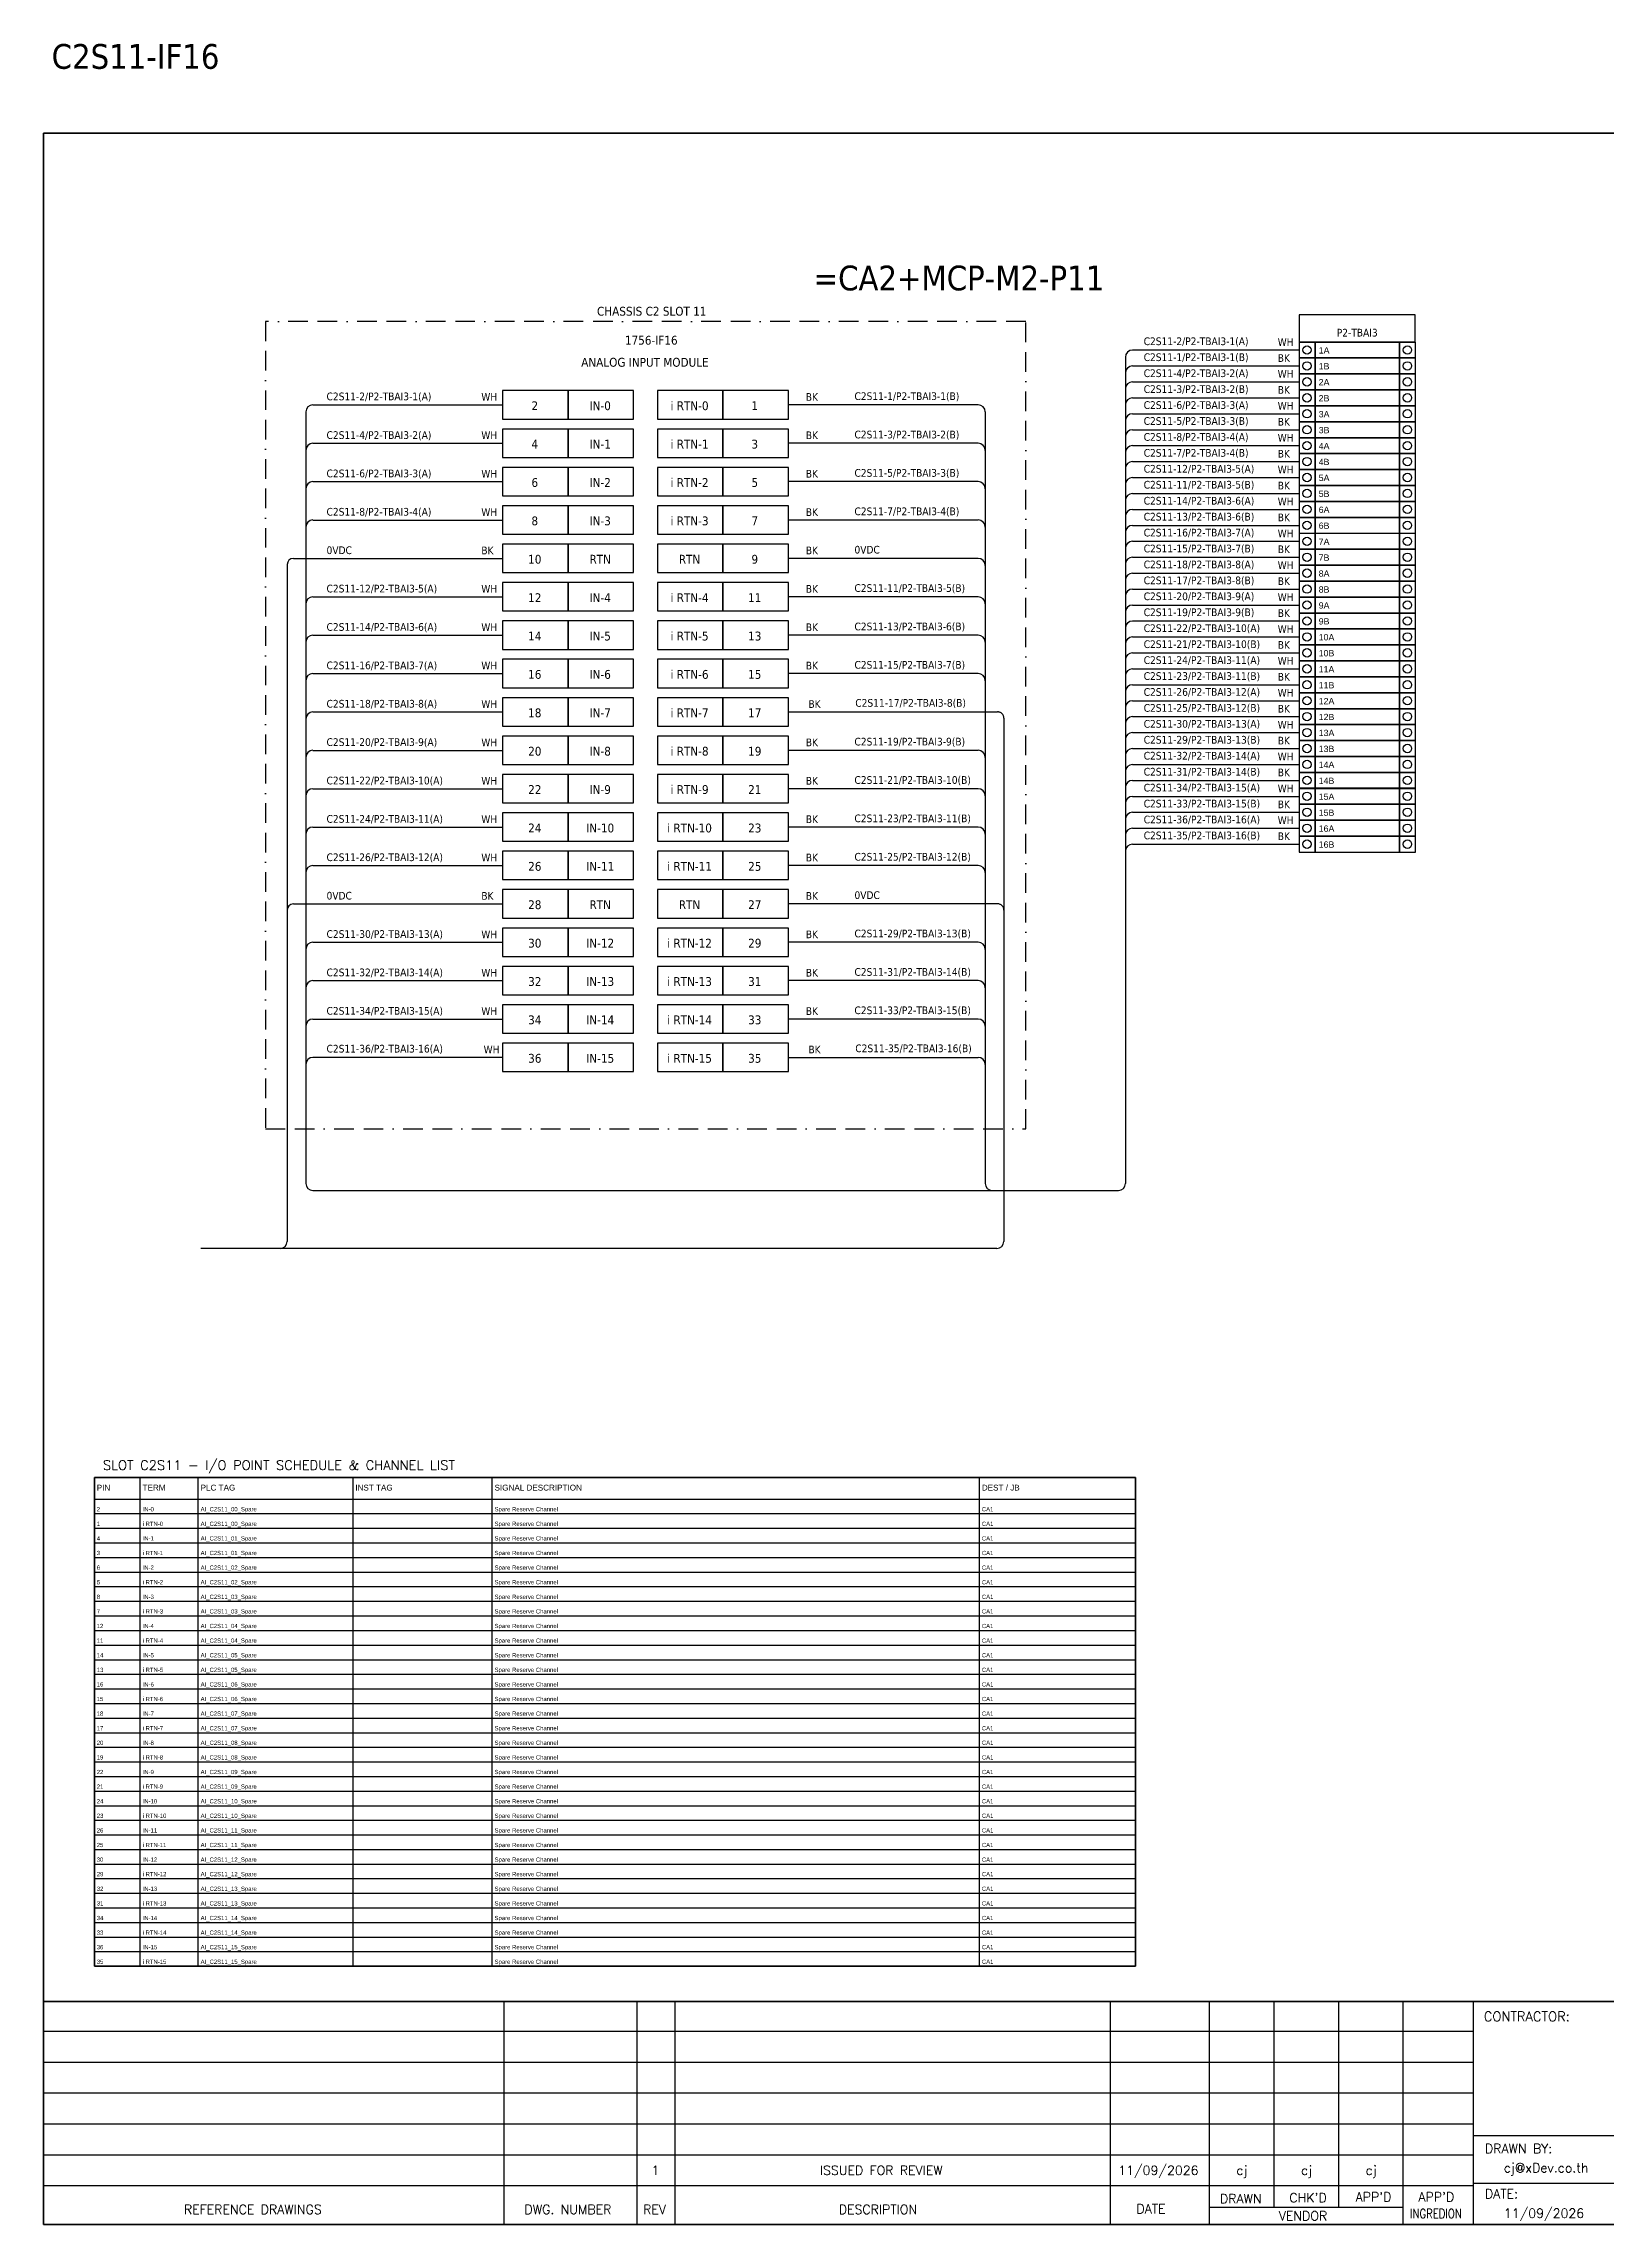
# Model space of a CAD drawing. Header units: millimetres. Extents: x 0 to 54213, y -3004 to 2820.
# Drawn here: x 46126 to 48147, y -3004 to -184 of the extents above; entities that cross this region are included whole.
import ezdxf
from ezdxf.enums import TextEntityAlignment as Align

# ---------------------------------------------------------------- set-up
doc = ezdxf.new("R2010")
doc.units = ezdxf.units.MM
doc.linetypes.add('BORDERX2', pattern=[88.9, 25.4, -12.7, 25.4, -12.7, 0, -12.7])
for name, color, linetype in [('GT_1', 9, 'Continuous'), ('HELPPOINT', 7, 'Continuous'), ('MEMBER', 7, 'Continuous'), ('x01001-FrameArea', 2, 'BORDERX2')]:
    doc.layers.add(name, color=color, linetype=linetype)
doc.layers.add('IE-EQUIP', color=253, linetype='Continuous', lineweight=25)
doc.layers.add('IE-WIRE', color=7, linetype='Continuous', lineweight=25)
doc.styles.add('ROMANS', font='romans.shx', dxfattribs={"width": 0.85, "height": 25})
doc.styles.get("Standard").update_dxf_attribs({"font": 'arial.ttf'})
doc.styles.add('Tahoma', font='')
doc.styles.get('Tahoma').set_extended_font_data('Tahoma')

# ---------------------------------------------------------------- blocks, each defined once
blk = doc.blocks.new('xTermSingleLayer10')
at = {"color": 7, "ltscale": 25.4}
for points in [[(0, -537), (537, -537), (537, 0), (0, 0)], [(537, -537), (3378, -537), (3378, 0), (537, 0)], [(3378, -537), (3915, -537), (3915, 0), (3378, 0)]]:
    blk.add_lwpolyline(points, close=True, dxfattribs=at)
for centre in [(268, -268), (3647, -268)]:
    blk.add_circle(centre, 141, dxfattribs=at)
blk.add_attdef('TERMINAL_B', (661, -387), '', height=212)

msp = doc.modelspace()

# ---------------------------------------------------------------- linework, layer by layer
at = {"ltscale": 25.4}
for p, q in [((47534, -601.1), (47749.4, -601.1)), ((47534, -642.4), (47749.4, -642.4)), ((47334.5, -651.5), (47089.2, -651.5)), ((47334.5, -701.1), (47089.2, -701.1)), ((47534, -683.6), (47749.4, -683.6)), ((47534, -724.8), (47749.4, -724.8)), ((47334.5, -750.7), (47089.2, -750.7)), ((47534, -766), (47749.4, -766)), ((47334.5, -800.4), (47089.2, -800.4)), ((47534, -807.3), (47749.4, -807.3)), ((46449.2, -850), (46719.7, -850)), ((47334.5, -850), (47089.2, -850)), ((47534, -848.5), (47749.4, -848.5)), ((47334.5, -899.6), (47089.2, -899.6)), ((47534, -889.7), (47749.4, -889.7)), ((47334.5, -949.3), (47089.2, -949.3)), ((47534, -930.9), (47749.4, -930.9)), ((47534, -972.1), (47749.4, -972.1)), ((47334.5, -998.9), (47089.2, -998.9)), ((47534, -1013.4), (47749.4, -1013.4)), ((47089.2, -1048.5), (47359.7, -1048.5)), ((47534, -1054.6), (47749.4, -1054.6)), ((47334.5, -1098.2), (47089.2, -1098.2)), ((47534, -1095.8), (47749.4, -1095.8)), ((47334.5, -1147.8), (47089.2, -1147.8)), ((47534, -1137), (47749.4, -1137)), ((47534, -1178.3), (47749.4, -1178.3)), ((47334.5, -1197.4), (47089.2, -1197.4)), ((47534, -1219.5), (47749.4, -1219.5)), ((47334.5, -1247.1), (47089.2, -1247.1)), ((46449.2, -1296.7), (46719.7, -1296.7)), ((47359.7, -1296.7), (47089.2, -1296.7)), ((47334.5, -1346.3), (47089.2, -1346.3)), ((47334.5, -1396), (47089.2, -1396)), ((47334.5, -1445.6), (47089.2, -1445.6)), ((47089.2, -1495.2), (47334.5, -1495.2))]:
    msp.add_line(p, q, dxfattribs=at)
at = {"color": 7}
for p, q in [((46251.3, -2670.4), (46251.3, -2038.3)), ((46326.3, -2670.4), (46326.3, -2038.3)), ((46526.3, -2670.4), (46526.3, -2038.3)), ((46706.3, -2670.4), (46706.3, -2038.3)), ((47336.3, -2670.4), (47336.3, -2038.3)), ((46192, -2066.3), (47537.8, -2066.3))]:
    msp.add_line(p, q, dxfattribs=at)
at = {"color": 8}
for p, q in [((46192, -2085.2), (47537.8, -2085.2)), ((46192, -2104.1), (47537.8, -2104.1)), ((46192, -2122.9), (47537.8, -2122.9)), ((46192, -2141.8), (47537.8, -2141.8)), ((46192, -2160.7), (47537.8, -2160.7)), ((46192, -2179.6), (47537.8, -2179.6)), ((46192, -2198.5), (47537.8, -2198.5)), ((46192, -2217.3), (47537.8, -2217.3)), ((46192, -2236.2), (47537.8, -2236.2)), ((46192, -2255.1), (47537.8, -2255.1)), ((46192, -2274), (47537.8, -2274)), ((46192, -2292.9), (47537.8, -2292.9)), ((46192, -2311.7), (47537.8, -2311.7)), ((46192, -2330.6), (47537.8, -2330.6)), ((46192, -2349.5), (47537.8, -2349.5)), ((46192, -2368.4), (47537.8, -2368.4)), ((46192, -2387.2), (47537.8, -2387.2)), ((46192, -2406.1), (47537.8, -2406.1)), ((46192, -2425), (47537.8, -2425)), ((46192, -2443.9), (47537.8, -2443.9)), ((46192, -2462.8), (47537.8, -2462.8)), ((46192, -2481.6), (47537.8, -2481.6)), ((46192, -2500.5), (47537.8, -2500.5)), ((46192, -2519.4), (47537.8, -2519.4)), ((46192, -2538.3), (47537.8, -2538.3)), ((46192, -2557.1), (47537.8, -2557.1)), ((46192, -2576), (47537.8, -2576)), ((46192, -2594.9), (47537.8, -2594.9)), ((46192, -2613.8), (47537.8, -2613.8)), ((46192, -2632.7), (47537.8, -2632.7)), ((46192, -2651.5), (47537.8, -2651.5))]:
    msp.add_line(p, q, dxfattribs=at)
at = {"color": 4, "ltscale": 25.4}
msp.add_lwpolyline([(47749.4, -570.2), (47899.7, -570.2), (47899.7, -535), (47749.4, -535)], close=True, dxfattribs=at)
msp.add_lwpolyline([(46192, -2038.3), (47537.8, -2038.3), (47537.8, -2670.4), (46192, -2670.4)], close=True)
at = {"color": 7}
msp.add_lwpolyline([(46192, -2670.4), (47537.8, -2670.4), (47537.8, -2038.3), (46192, -2038.3), (46192, -2670.4)], dxfattribs=at)
at = {"ltscale": 25.4}
for centre, radius, start, end in [((47534, -610.3), 9.14, 90, 180), ((47534, -651.5), 9.14, 90, 180), ((47334.5, -660.6), 9.17, 0, 90), ((47334.5, -710.3), 9.17, 0, 90), ((47534, -692.7), 9.14, 90, 180), ((47534, -733.9), 9.14, 90, 180), ((47334.5, -759.9), 9.17, 0, 90), ((47534, -775.2), 9.14, 90, 180), ((47334.5, -809.5), 9.17, 0, 90), ((47534, -816.4), 9.14, 90, 180), ((47334.5, -859.2), 9.17, 0, 90), ((47534, -857.6), 9.14, 90, 180), ((47334.5, -908.8), 9.17, 0, 90), ((47534, -898.8), 9.14, 90, 180), ((47334.5, -958.4), 9.17, 0, 90), ((47534, -940.1), 9.14, 90, 180), ((47534, -981.3), 9.14, 90, 180), ((47334.5, -1008.1), 9.17, 0, 90), ((47534, -1022.5), 9.14, 90, 180), ((47534, -1063.7), 9.14, 90, 180), ((47334.5, -1107.3), 9.17, 0, 90), ((47534, -1105), 9.14, 90, 180), ((47334.5, -1157), 9.17, 0, 90), ((47534, -1146.2), 9.14, 90, 180), ((47534, -1187.4), 9.14, 90, 180), ((47334.5, -1206.6), 9.17, 0, 90), ((47534, -1228.6), 9.14, 90, 180), ((47334.5, -1256.2), 9.17, 0, 90), ((47334.5, -1355.5), 9.17, 0, 90), ((47334.5, -1405.1), 9.17, 0, 90), ((47334.5, -1454.8), 9.17, 0, 90), ((47334.5, -1504.4), 9.17, 0, 90)]:
    msp.add_arc(centre, radius, start, end, dxfattribs=at)
at = {"layer": 'GT_1', "color": 4}
for p, q in [((46721.7, -3004.2), (46721.7, -2716.1)), ((46893.6, -3004.2), (46893.6, -2716.1)), ((46942.8, -3004.2), (46942.8, -2716.1)), ((47505.4, -3004.2), (47505.4, -2716.1)), ((47633.7, -3004.2), (47633.7, -2716.1)), ((47717.3, -2982.4), (47717.3, -2716.1)), ((47800.8, -2982.4), (47800.8, -2716)), ((47884.1, -3004.2), (47884.1, -2716.1)), ((47975.1, -3004.2), (47975.1, -2716.1)), ((47975.1, -2754.9), (46126.3, -2754.9)), ((47975.1, -2794.7), (46126.3, -2794.7)), ((47975.1, -2834.6), (46126.3, -2834.6)), ((47975.1, -2874.6), (46126.3, -2874.6)), ((48762.1, -2889.9), (47975.1, -2889.9)), ((47975.1, -2914.5), (46126.3, -2914.5)), ((47975, -2954.4), (46126.3, -2954.4)), ((48762.1, -2951.3), (47975.1, -2951.3)), ((47884.1, -2982.4), (47633.7, -2982.4))]:
    msp.add_line(p, q, dxfattribs=at)
at = {"layer": 'HELPPOINT', "color": 4, "lineweight": 35}
for p, q in [((46126.3, -3004.2), (46126.3, -300)), ((46126.3, -300), (50019.6, -300)), ((46126.3, -3004.2), (46126.3, -300)), ((46126.3, -300), (50019.6, -300)), ((50019.6, -3004.2), (46126.3, -3004.2)), ((50019.6, -3004.2), (46126.3, -3004.2))]:
    msp.add_line(p, q, dxfattribs=at)
at = {"layer": 'IE-EQUIP', "linetype": 'Continuous', "ltscale": 25.4}
for points in [[(46719.7, -669.8), (46804.4, -669.8), (46804.4, -633.1), (46719.7, -633.1)], [(46804.4, -669.8), (46889, -669.8), (46889, -633.1), (46804.4, -633.1)], [(46919.9, -669.8), (47004.5, -669.8), (47004.5, -633.1), (46919.9, -633.1)], [(47004.5, -669.8), (47089.2, -669.8), (47089.2, -633.1), (47004.5, -633.1)], [(46719.7, -719.4), (46804.4, -719.4), (46804.4, -682.7), (46719.7, -682.7)], [(46804.4, -719.4), (46889, -719.4), (46889, -682.7), (46804.4, -682.7)], [(46919.9, -719.4), (47004.5, -719.4), (47004.5, -682.7), (46919.9, -682.7)], [(47004.5, -719.4), (47089.2, -719.4), (47089.2, -682.7), (47004.5, -682.7)], [(46719.7, -769.1), (46804.4, -769.1), (46804.4, -732.4), (46719.7, -732.4)], [(46804.4, -769.1), (46889, -769.1), (46889, -732.4), (46804.4, -732.4)], [(46919.9, -769.1), (47004.5, -769.1), (47004.5, -732.4), (46919.9, -732.4)], [(47004.5, -769.1), (47089.2, -769.1), (47089.2, -732.4), (47004.5, -732.4)], [(46719.7, -818.7), (46804.4, -818.7), (46804.4, -782), (46719.7, -782)], [(46804.4, -818.7), (46889, -818.7), (46889, -782), (46804.4, -782)], [(46919.9, -818.7), (47004.5, -818.7), (47004.5, -782), (46919.9, -782)], [(47004.5, -818.7), (47089.2, -818.7), (47089.2, -782), (47004.5, -782)], [(46719.7, -868.3), (46804.4, -868.3), (46804.4, -831.6), (46719.7, -831.6)], [(46804.4, -868.3), (46889, -868.3), (46889, -831.6), (46804.4, -831.6)], [(46919.9, -868.3), (47004.5, -868.3), (47004.5, -831.6), (46919.9, -831.6)], [(47004.5, -868.3), (47089.2, -868.3), (47089.2, -831.6), (47004.5, -831.6)], [(46719.7, -918), (46804.4, -918), (46804.4, -881.3), (46719.7, -881.3)], [(46804.4, -918), (46889, -918), (46889, -881.3), (46804.4, -881.3)], [(46919.9, -918), (47004.5, -918), (47004.5, -881.3), (46919.9, -881.3)], [(47004.5, -918), (47089.2, -918), (47089.2, -881.3), (47004.5, -881.3)], [(46719.7, -967.6), (46804.4, -967.6), (46804.4, -930.9), (46719.7, -930.9)], [(46804.4, -967.6), (46889, -967.6), (46889, -930.9), (46804.4, -930.9)], [(46919.9, -967.6), (47004.5, -967.6), (47004.5, -930.9), (46919.9, -930.9)], [(47004.5, -967.6), (47089.2, -967.6), (47089.2, -930.9), (47004.5, -930.9)], [(46719.7, -1017.2), (46804.4, -1017.2), (46804.4, -980.5), (46719.7, -980.5)], [(46804.4, -1017.2), (46889, -1017.2), (46889, -980.5), (46804.4, -980.5)], [(46919.9, -1017.2), (47004.5, -1017.2), (47004.5, -980.5), (46919.9, -980.5)], [(47004.5, -1017.2), (47089.2, -1017.2), (47089.2, -980.5), (47004.5, -980.5)], [(46719.7, -1066.9), (46804.4, -1066.9), (46804.4, -1030.2), (46719.7, -1030.2)], [(46804.4, -1066.9), (46889, -1066.9), (46889, -1030.2), (46804.4, -1030.2)], [(46919.9, -1066.9), (47004.5, -1066.9), (47004.5, -1030.2), (46919.9, -1030.2)], [(47004.5, -1066.9), (47089.2, -1066.9), (47089.2, -1030.2), (47004.5, -1030.2)], [(46719.7, -1116.5), (46804.4, -1116.5), (46804.4, -1079.8), (46719.7, -1079.8)], [(46804.4, -1116.5), (46889, -1116.5), (46889, -1079.8), (46804.4, -1079.8)], [(46919.9, -1116.5), (47004.5, -1116.5), (47004.5, -1079.8), (46919.9, -1079.8)], [(47004.5, -1116.5), (47089.2, -1116.5), (47089.2, -1079.8), (47004.5, -1079.8)], [(46719.7, -1166.1), (46804.4, -1166.1), (46804.4, -1129.4), (46719.7, -1129.4)], [(46804.4, -1166.1), (46889, -1166.1), (46889, -1129.4), (46804.4, -1129.4)], [(46919.9, -1166.1), (47004.5, -1166.1), (47004.5, -1129.4), (46919.9, -1129.4)], [(47004.5, -1166.1), (47089.2, -1166.1), (47089.2, -1129.4), (47004.5, -1129.4)], [(46719.7, -1215.8), (46804.4, -1215.8), (46804.4, -1179.1), (46719.7, -1179.1)], [(46804.4, -1215.8), (46889, -1215.8), (46889, -1179.1), (46804.4, -1179.1)], [(46919.9, -1215.8), (47004.5, -1215.8), (47004.5, -1179.1), (46919.9, -1179.1)], [(47004.5, -1215.8), (47089.2, -1215.8), (47089.2, -1179.1), (47004.5, -1179.1)], [(46719.7, -1265.4), (46804.4, -1265.4), (46804.4, -1228.7), (46719.7, -1228.7)], [(46804.4, -1265.4), (46889, -1265.4), (46889, -1228.7), (46804.4, -1228.7)], [(46919.9, -1265.4), (47004.5, -1265.4), (47004.5, -1228.7), (46919.9, -1228.7)], [(47004.5, -1265.4), (47089.2, -1265.4), (47089.2, -1228.7), (47004.5, -1228.7)], [(46719.7, -1315), (46804.4, -1315), (46804.4, -1278.3), (46719.7, -1278.3)], [(46804.4, -1315), (46889, -1315), (46889, -1278.3), (46804.4, -1278.3)], [(46919.9, -1315), (47004.5, -1315), (47004.5, -1278.3), (46919.9, -1278.3)], [(47004.5, -1315), (47089.2, -1315), (47089.2, -1278.3), (47004.5, -1278.3)], [(46719.7, -1364.7), (46804.4, -1364.7), (46804.4, -1328), (46719.7, -1328)], [(46804.4, -1364.7), (46889, -1364.7), (46889, -1328), (46804.4, -1328)], [(46919.9, -1364.7), (47004.5, -1364.7), (47004.5, -1328), (46919.9, -1328)], [(47004.5, -1364.7), (47089.2, -1364.7), (47089.2, -1328), (47004.5, -1328)], [(46719.7, -1414.3), (46804.4, -1414.3), (46804.4, -1377.6), (46719.7, -1377.6)], [(46804.4, -1414.3), (46889, -1414.3), (46889, -1377.6), (46804.4, -1377.6)], [(46919.9, -1414.3), (47004.5, -1414.3), (47004.5, -1377.6), (46919.9, -1377.6)], [(47004.5, -1414.3), (47089.2, -1414.3), (47089.2, -1377.6), (47004.5, -1377.6)], [(46719.7, -1463.9), (46804.4, -1463.9), (46804.4, -1427.2), (46719.7, -1427.2)], [(46804.4, -1463.9), (46889, -1463.9), (46889, -1427.2), (46804.4, -1427.2)], [(46919.9, -1463.9), (47004.5, -1463.9), (47004.5, -1427.2), (46919.9, -1427.2)], [(47004.5, -1463.9), (47089.2, -1463.9), (47089.2, -1427.2), (47004.5, -1427.2)], [(46719.7, -1513.6), (46804.4, -1513.6), (46804.4, -1476.9), (46719.7, -1476.9)], [(46804.4, -1513.6), (46889, -1513.6), (46889, -1476.9), (46804.4, -1476.9)], [(46919.9, -1513.6), (47004.5, -1513.6), (47004.5, -1476.9), (46919.9, -1476.9)], [(47004.5, -1513.6), (47089.2, -1513.6), (47089.2, -1476.9), (47004.5, -1476.9)]]:
    msp.add_lwpolyline(points, close=True, dxfattribs=at)
at = {"layer": 'IE-WIRE', "color": 4, "ltscale": 25.4}
for p, q in [((47524.9, -589.7), (47524.9, -1658.1)), ((47534, -580.5), (47749.4, -580.5)), ((47534, -621.7), (47749.4, -621.7)), ((46465.3, -660.6), (46465.3, -1658.1)), ((46474.5, -651.5), (46719.7, -651.5)), ((47343.6, -660.6), (47343.6, -1658.1)), ((47534, -663), (47749.4, -663)), ((46474.5, -701.1), (46719.7, -701.1)), ((47534, -704.2), (47749.4, -704.2)), ((46474.5, -750.7), (46719.7, -750.7)), ((47534, -745.4), (47749.4, -745.4)), ((47534, -786.6), (47749.4, -786.6)), ((46474.5, -800.4), (46719.7, -800.4)), ((47534, -827.9), (47749.4, -827.9)), ((47534, -869.1), (47749.4, -869.1)), ((46474.5, -899.6), (46719.7, -899.6)), ((47534, -910.3), (47749.4, -910.3)), ((46474.5, -949.3), (46719.7, -949.3)), ((47534, -951.5), (47749.4, -951.5)), ((46474.5, -998.9), (46719.7, -998.9)), ((47534, -992.8), (47749.4, -992.8)), ((47534, -1034), (47749.4, -1034)), ((46474.5, -1048.5), (46719.7, -1048.5)), ((46474.5, -1098.2), (46719.7, -1098.2)), ((47534, -1075.2), (47749.4, -1075.2)), ((47534, -1116.4), (47749.4, -1116.4)), ((46474.5, -1147.8), (46719.7, -1147.8)), ((47534, -1157.7), (47749.4, -1157.7)), ((46474.5, -1197.4), (46719.7, -1197.4)), ((47534, -1198.9), (47749.4, -1198.9)), ((46474.5, -1247.1), (46719.7, -1247.1)), ((46474.5, -1346.3), (46719.7, -1346.3)), ((46474.5, -1396), (46719.7, -1396)), ((46474.5, -1445.6), (46719.7, -1445.6)), ((46719.7, -1495.2), (46474.5, -1495.2))]:
    msp.add_line(p, q, dxfattribs=at)
at = {"layer": 'IE-WIRE', "color": 7, "ltscale": 25.4}
for p, q in [((46441.2, -858), (46441.2, -1733.3)), ((47367.7, -1056.5), (47367.7, -1733.3)), ((47358.8, -1742.2), (46329.7, -1742.2))]:
    msp.add_line(p, q, dxfattribs=at)
at = {"layer": 'IE-WIRE', "color": 4}
msp.add_line((46474.4, -1667.2), (47515.8, -1667.2), dxfattribs=at)
at = {"layer": 'IE-WIRE', "color": 4, "ltscale": 25.4}
for centre, radius in [((47534, -589.7), 9.14), ((47534, -630.9), 9.14), ((46474.5, -660.6), 9.17), ((47534, -672.1), 9.14), ((46474.5, -710.3), 9.17), ((47534, -713.3), 9.14), ((46474.5, -759.9), 9.17), ((47534, -754.6), 9.14), ((47534, -795.8), 9.14), ((46474.5, -809.5), 9.17), ((47534, -837), 9.14), ((47534, -878.2), 9.14), ((46474.5, -908.8), 9.17), ((47534, -919.5), 9.14), ((46474.5, -958.4), 9.17), ((47534, -960.7), 9.14), ((46474.5, -1008.1), 9.17), ((47534, -1001.9), 9.14), ((47534, -1043.1), 9.14), ((46474.5, -1057.7), 9.17), ((46474.5, -1107.3), 9.17), ((47534, -1084.3), 9.14), ((47534, -1125.6), 9.14), ((46474.5, -1157), 9.17), ((47534, -1166.8), 9.14), ((46474.5, -1206.6), 9.17), ((47534, -1208), 9.14), ((46474.5, -1256.2), 9.17), ((46474.5, -1355.5), 9.17), ((46474.5, -1405.1), 9.17), ((46474.5, -1454.8), 9.17), ((46474.5, -1504.4), 9.17)]:
    msp.add_arc(centre, radius, 90, 180, dxfattribs=at)
at = {"layer": 'IE-WIRE', "ltscale": 25.4}
for centre in [(46449.2, -858), (46449.2, -1304.7)]:
    msp.add_arc(centre, 8, 90, 180, dxfattribs=at)
at = {"layer": 'IE-WIRE', "color": 4}
for centre, start, end in [((46474.4, -1658.1), 180, 270), ((47352.8, -1658.1), 180, 270), ((47515.8, -1658.1), 270, 0)]:
    msp.add_arc(centre, 9.14, start, end, dxfattribs=at)
at = {"layer": 'IE-WIRE', "color": 7, "ltscale": 25.4}
for centre in [(46432.2, -1733.3), (47358.8, -1733.3), (47358.8, -1733.3)]:
    msp.add_arc(centre, 8.96, 270, 0, dxfattribs=at)
at = {"layer": 'MEMBER', "color": 4, "lineweight": 35}
msp.add_line((46126.3, -2716.1), (50019.6, -2716.1), dxfattribs=at)
msp.add_line((46126.3, -2716.1), (50019.6, -2716.1), dxfattribs=at)
at = {"layer": 'x01001-FrameArea'}
msp.add_lwpolyline([(46413, -1587.6), (47396, -1587.6), (47396, -543.7), (46413, -543.7)], close=True, dxfattribs=at)
at = {"layer": 'x01001-FrameArea', "ltscale": 25.4}
for centre in [(47359.7, -1056.5), (47359.7, -1304.7)]:
    msp.add_arc(centre, 8, 0, 90, dxfattribs=at)

# ---------------------------------------------------------------- block references
at = {"xscale": 0.0384, "yscale": 0.0384, "zscale": 0.0384}
for p, values in [((47749.4, -570.2), {'TERMINAL_B': '1A'}), ((47749.4, -590.8), {'TERMINAL_B': '1B'}), ((47749.4, -611.4), {'TERMINAL_B': '2A'}), ((47749.4, -632.1), {'TERMINAL_B': '2B'}), ((47749.4, -652.7), {'TERMINAL_B': '3A'}), ((47749.4, -673.3), {'TERMINAL_B': '3B'}), ((47749.4, -693.9), {'TERMINAL_B': '4A'}), ((47749.4, -714.5), {'TERMINAL_B': '4B'}), ((47749.4, -735.1), {'TERMINAL_B': '5A'}), ((47749.4, -755.7), {'TERMINAL_B': '5B'}), ((47749.4, -776.3), {'TERMINAL_B': '6A'}), ((47749.4, -796.9), {'TERMINAL_B': '6B'}), ((47749.4, -817.6), {'TERMINAL_B': '7A'}), ((47749.4, -838.2), {'TERMINAL_B': '7B'}), ((47749.4, -858.8), {'TERMINAL_B': '8A'}), ((47749.4, -879.4), {'TERMINAL_B': '8B'}), ((47749.4, -900), {'TERMINAL_B': '9A'}), ((47749.4, -920.6), {'TERMINAL_B': '9B'}), ((47749.4, -941.2), {'TERMINAL_B': '10A'}), ((47749.4, -961.8), {'TERMINAL_B': '10B'}), ((47749.4, -982.5), {'TERMINAL_B': '11A'}), ((47749.4, -1003.1), {'TERMINAL_B': '11B'}), ((47749.4, -1023.7), {'TERMINAL_B': '12A'}), ((47749.4, -1044.3), {'TERMINAL_B': '12B'}), ((47749.4, -1064.9), {'TERMINAL_B': '13A'}), ((47749.4, -1085.5), {'TERMINAL_B': '13B'}), ((47749.4, -1106.1), {'TERMINAL_B': '14A'}), ((47749.4, -1126.7), {'TERMINAL_B': '14B'}), ((47749.4, -1147.3), {'TERMINAL_B': '15A'}), ((47749.4, -1168), {'TERMINAL_B': '15B'}), ((47749.4, -1188.6), {'TERMINAL_B': '16A'}), ((47749.4, -1209.2), {'TERMINAL_B': '16B'})]:
    msp.add_blockref('xTermSingleLayer10', p, dxfattribs=at).add_auto_attribs(values)

# ---------------------------------------------------------------- texts
at = {"color": 2, "style": 'Tahoma'}
msp.add_text('C2S11-IF16', height=32, dxfattribs=at).set_placement((46136.7, -216.9))
for s, height, p in [('=CA2+MCP-M2-P11', 32, (47309.7, -487.4)), ('CHASSIS C2 SLOT 11', 11.441, (46912.5, -530.4)), ('1756-IF16', 11.44, (46911.9, -567.9)), ('ANALOG INPUT MODULE', 11.441, (46903.7, -596.4)), ('2', 11.4, (46761.3, -652.6)), ('IN-0', 11.44, (46845.9, -652.6)), ('i RTN-0', 11.44, (46961.4, -652.6)), ('1', 11.4, (47045.7, -652.6)), ('4', 11.4, (46761.3, -702.2)), ('IN-1', 11.44, (46845.9, -702.2)), ('i RTN-1', 11.44, (46961.4, -702.2)), ('3', 11.4, (47045.7, -702.2)), ('6', 11.4, (46761.3, -751.9)), ('IN-2', 11.44, (46845.9, -751.9)), ('i RTN-2', 11.44, (46961.4, -751.9)), ('5', 11.4, (47045.7, -751.9)), ('8', 11.4, (46761.3, -801.5)), ('IN-3', 11.44, (46845.9, -801.5)), ('i RTN-3', 11.44, (46961.4, -801.5)), ('7', 11.4, (47045.7, -801.5)), ('10', 11.44, (46761.3, -851.1)), ('RTN', 11.44, (46845.9, -851.1)), ('RTN', 11.44, (46961.4, -851.1)), ('9', 11.4, (47045.7, -851.1)), ('12', 11.44, (46761.3, -900.8)), ('IN-4', 11.44, (46845.9, -900.8)), ('i RTN-4', 11.44, (46961.4, -900.8)), ('11', 11.44, (47045.7, -900.8)), ('14', 11.44, (46761.3, -950.4)), ('IN-5', 11.44, (46845.9, -950.4)), ('i RTN-5', 11.44, (46961.4, -950.4)), ('13', 11.44, (47045.7, -950.4)), ('16', 11.44, (46761.3, -1000)), ('IN-6', 11.44, (46845.9, -1000)), ('i RTN-6', 11.44, (46961.4, -1000)), ('15', 11.44, (47045.7, -1000)), ('18', 11.44, (46761.3, -1049.7)), ('IN-7', 11.44, (46845.9, -1049.7)), ('i RTN-7', 11.44, (46961.4, -1049.7)), ('17', 11.44, (47045.7, -1049.7)), ('20', 11.44, (46761.3, -1099.3)), ('IN-8', 11.44, (46845.9, -1099.3)), ('i RTN-8', 11.44, (46961.4, -1099.3)), ('19', 11.44, (47045.7, -1099.3)), ('22', 11.44, (46761.3, -1148.9)), ('IN-9', 11.44, (46845.9, -1148.9)), ('i RTN-9', 11.44, (46961.4, -1148.9)), ('21', 11.44, (47045.7, -1148.9)), ('24', 11.44, (46761.3, -1198.6)), ('IN-10', 11.44, (46845.9, -1198.6)), ('i RTN-10', 11.44, (46961.4, -1198.6)), ('23', 11.44, (47045.7, -1198.6)), ('26', 11.44, (46761.3, -1248.2)), ('IN-11', 11.44, (46845.9, -1248.2)), ('i RTN-11', 11.44, (46961.4, -1248.2)), ('25', 11.44, (47045.7, -1248.2)), ('28', 11.44, (46761.3, -1297.8)), ('RTN', 11.44, (46845.9, -1297.8)), ('RTN', 11.44, (46961.4, -1297.8)), ('27', 11.44, (47045.7, -1297.8)), ('30', 11.44, (46761.3, -1347.5)), ('IN-12', 11.44, (46845.9, -1347.5)), ('i RTN-12', 11.44, (46961.4, -1347.5)), ('29', 11.44, (47045.7, -1347.5)), ('32', 11.44, (46761.3, -1397.1)), ('IN-13', 11.44, (46845.9, -1397.1)), ('i RTN-13', 11.44, (46961.4, -1397.1)), ('31', 11.44, (47045.7, -1397.1)), ('34', 11.44, (46761.3, -1446.7)), ('IN-14', 11.44, (46845.9, -1446.7)), ('i RTN-14', 11.44, (46961.4, -1446.7)), ('33', 11.44, (47045.7, -1446.7)), ('36', 11.44, (46761.3, -1496.4)), ('IN-15', 11.44, (46845.9, -1496.4)), ('i RTN-15', 11.44, (46961.4, -1496.4)), ('35', 11.44, (47045.7, -1496.4))]:
    msp.add_text(s, height=height, dxfattribs=at).set_placement(p, align=Align.MIDDLE_CENTER)
at = {"color": 4, "style": 'Tahoma'}
for s, height, p in [('C2S11-2/P2-TBAI3-1(A)', 9.949, (47548.5, -574.2)), ('WH', 9.95, (47721.8, -575.3)), ('C2S11-4/P2-TBAI3-2(A)', 9.949, (47548.5, -615.5)), ('WH', 9.95, (47721.8, -616.5)), ('C2S11-2/P2-TBAI3-1(A)', 9.949, (46492.1, -645.5)), ('WH', 9.95, (46692.2, -646.2)), ('C2S11-6/P2-TBAI3-3(A)', 9.949, (47548.5, -656.7)), ('WH', 9.95, (47721.8, -657.7)), ('C2S11-4/P2-TBAI3-2(A)', 9.949, (46492.1, -695.5)), ('WH', 9.95, (46692.2, -695.8)), ('C2S11-8/P2-TBAI3-4(A)', 9.949, (47548.5, -697.9)), ('WH', 9.95, (47721.8, -698.9)), ('C2S11-12/P2-TBAI3-5(A)', 9.949, (47548.5, -739.1)), ('WH', 9.95, (47721.8, -740.2)), ('C2S11-6/P2-TBAI3-3(A)', 9.949, (46492.1, -745.1)), ('WH', 9.95, (46692.2, -745.5)), ('C2S11-8/P2-TBAI3-4(A)', 9.949, (46492.1, -794.7)), ('WH', 9.95, (46692.2, -795.1)), ('C2S11-14/P2-TBAI3-6(A)', 9.949, (47548.5, -780.4)), ('WH', 9.95, (47721.8, -781.4)), ('C2S11-16/P2-TBAI3-7(A)', 9.949, (47548.5, -821.6)), ('WH', 9.95, (47721.8, -822.6)), ('C2S11-18/P2-TBAI3-8(A)', 9.949, (47548.5, -862.8)), ('WH', 9.95, (47721.8, -863.8)), ('C2S11-12/P2-TBAI3-5(A)', 9.949, (46492.1, -894)), ('WH', 9.95, (46692.2, -894.4)), ('C2S11-20/P2-TBAI3-9(A)', 9.949, (47548.5, -904)), ('WH', 9.95, (47721.8, -905.1)), ('C2S11-14/P2-TBAI3-6(A)', 9.949, (46492.1, -943.6)), ('WH', 9.95, (46692.2, -944)), ('C2S11-22/P2-TBAI3-10(A)', 9.949, (47548.5, -945.2)), ('WH', 9.95, (47721.8, -946.3)), ('C2S11-16/P2-TBAI3-7(A)', 9.949, (46492.1, -993.3)), ('WH', 9.95, (46692.2, -993.6)), ('C2S11-24/P2-TBAI3-11(A)', 9.949, (47548.5, -986.5)), ('WH', 9.95, (47721.8, -987.5)), ('C2S11-18/P2-TBAI3-8(A)', 9.949, (46492.1, -1042.9)), ('WH', 9.95, (46692.2, -1043.3)), ('C2S11-26/P2-TBAI3-12(A)', 9.949, (47548.5, -1027.7)), ('WH', 9.95, (47721.8, -1028.7)), ('C2S11-30/P2-TBAI3-13(A)', 9.949, (47548.5, -1068.9)), ('WH', 9.95, (47721.8, -1070)), ('C2S11-20/P2-TBAI3-9(A)', 9.949, (46492.1, -1092.5)), ('WH', 9.95, (46692.2, -1092.9)), ('C2S11-32/P2-TBAI3-14(A)', 9.949, (47548.5, -1110.1)), ('WH', 9.95, (47721.8, -1111.2)), ('C2S11-22/P2-TBAI3-10(A)', 9.949, (46492.1, -1142.2)), ('WH', 9.95, (46692.2, -1142.5)), ('C2S11-34/P2-TBAI3-15(A)', 9.949, (47548.5, -1151.4)), ('WH', 9.95, (47721.8, -1152.4)), ('C2S11-24/P2-TBAI3-11(A)', 9.949, (46492.1, -1191.8)), ('WH', 9.95, (46692.2, -1192.2)), ('C2S11-36/P2-TBAI3-16(A)', 9.949, (47548.5, -1192.6)), ('WH', 9.95, (47721.8, -1193.6)), ('C2S11-26/P2-TBAI3-12(A)', 9.949, (46492.1, -1241.4)), ('WH', 9.95, (46692.2, -1241.8)), ('C2S11-30/P2-TBAI3-13(A)', 9.949, (46492.1, -1340.7)), ('WH', 9.95, (46692.2, -1341.1)), ('C2S11-32/P2-TBAI3-14(A)', 9.949, (46492.1, -1390.3)), ('WH', 9.95, (46692.2, -1390.7)), ('C2S11-34/P2-TBAI3-15(A)', 9.949, (46492.1, -1440)), ('WH', 9.95, (46692.2, -1440.3)), ('C2S11-36/P2-TBAI3-16(A)', 9.949, (46492.1, -1488.9)), ('WH', 9.95, (46695.2, -1490))]:
    msp.add_text(s, height=height, dxfattribs=at).set_placement(p)
msp.add_text('P2-TBAI3', height=9.95, dxfattribs=at).set_placement((47824.6, -558.1), align=Align.MIDDLE_CENTER)
at = {"style": 'Tahoma'}
for s, height, p in [('C2S11-1/P2-TBAI3-1(B)', 9.949, (47548.5, -594.8)), ('BK', 9.95, (47721.8, -595.9)), ('BK', 9.95, (47111.7, -646.2)), ('C2S11-1/P2-TBAI3-1(B)', 9.949, (47174.6, -645.2)), ('C2S11-3/P2-TBAI3-2(B)', 9.949, (47548.5, -636.1)), ('BK', 9.95, (47721.8, -637.1)), ('C2S11-5/P2-TBAI3-3(B)', 9.949, (47548.5, -677.3)), ('BK', 9.95, (47721.8, -678.3)), ('BK', 9.95, (47111.7, -695.8)), ('C2S11-3/P2-TBAI3-2(B)', 9.949, (47174.6, -694.8)), ('C2S11-7/P2-TBAI3-4(B)', 9.949, (47548.5, -718.5)), ('BK', 9.95, (47721.8, -719.6)), ('BK', 9.95, (47111.7, -745.5)), ('C2S11-5/P2-TBAI3-3(B)', 9.949, (47174.6, -744.4)), ('C2S11-11/P2-TBAI3-5(B)', 9.949, (47548.5, -759.7)), ('BK', 9.95, (47721.8, -760.8)), ('BK', 9.95, (47111.7, -795.1)), ('C2S11-7/P2-TBAI3-4(B)', 9.949, (47174.6, -794.1)), ('C2S11-13/P2-TBAI3-6(B)', 9.949, (47548.5, -801)), ('BK', 9.95, (47721.8, -802)), ('0VDC', 9.95, (46492.1, -844.4)), ('BK', 9.95, (46692.2, -844.7)), ('BK', 9.95, (47111.7, -844.7)), ('0VDC', 9.95, (47174.6, -843.7)), ('C2S11-15/P2-TBAI3-7(B)', 9.949, (47548.5, -842.2)), ('BK', 9.95, (47721.8, -843.2)), ('C2S11-17/P2-TBAI3-8(B)', 9.949, (47548.5, -883.4)), ('BK', 9.95, (47111.7, -894.4)), ('C2S11-11/P2-TBAI3-5(B)', 9.949, (47174.6, -893.3)), ('BK', 9.95, (47721.8, -884.4)), ('C2S11-19/P2-TBAI3-9(B)', 9.949, (47548.5, -924.6)), ('BK', 9.95, (47721.8, -925.7)), ('BK', 9.95, (47111.7, -944)), ('C2S11-13/P2-TBAI3-6(B)', 9.949, (47174.6, -943)), ('C2S11-21/P2-TBAI3-10(B)', 9.949, (47548.5, -965.9)), ('BK', 9.95, (47721.8, -966.9)), ('BK', 9.95, (47111.7, -993.6)), ('C2S11-15/P2-TBAI3-7(B)', 9.949, (47174.6, -992.6)), ('C2S11-23/P2-TBAI3-11(B)', 9.949, (47548.5, -1007.1)), ('BK', 9.95, (47721.8, -1008.1)), ('BK', 9.95, (47115.1, -1043.3)), ('C2S11-17/P2-TBAI3-8(B)', 9.949, (47175.7, -1041.8)), ('C2S11-25/P2-TBAI3-12(B)', 9.949, (47548.5, -1048.3)), ('BK', 9.95, (47721.8, -1049.3)), ('BK', 9.95, (47111.7, -1092.9)), ('C2S11-19/P2-TBAI3-9(B)', 9.949, (47174.6, -1091.9)), ('C2S11-29/P2-TBAI3-13(B)', 9.949, (47548.5, -1089.5)), ('BK', 9.95, (47721.8, -1090.6)), ('C2S11-31/P2-TBAI3-14(B)', 9.949, (47548.5, -1130.8)), ('BK', 9.95, (47721.8, -1131.8)), ('BK', 9.95, (47111.7, -1142.5)), ('C2S11-21/P2-TBAI3-10(B)', 9.949, (47174.6, -1141.5)), ('BK', 9.95, (47111.7, -1192.2)), ('C2S11-23/P2-TBAI3-11(B)', 9.949, (47174.6, -1191.1)), ('C2S11-33/P2-TBAI3-15(B)', 9.949, (47548.5, -1172)), ('BK', 9.95, (47721.8, -1173)), ('C2S11-35/P2-TBAI3-16(B)', 9.949, (47548.5, -1213.2)), ('BK', 9.95, (47721.8, -1214.2)), ('BK', 9.95, (47111.7, -1241.8)), ('C2S11-25/P2-TBAI3-12(B)', 9.949, (47174.6, -1240.8)), ('0VDC', 9.95, (46492.1, -1291.1)), ('BK', 9.95, (46692.2, -1291.4)), ('BK', 9.95, (47111.7, -1291.4)), ('0VDC', 9.95, (47174.6, -1290.4)), ('BK', 9.95, (47111.7, -1341.1)), ('C2S11-29/P2-TBAI3-13(B)', 9.949, (47174.6, -1340)), ('BK', 9.95, (47111.7, -1390.7)), ('C2S11-31/P2-TBAI3-14(B)', 9.949, (47174.6, -1389.7)), ('BK', 9.95, (47111.7, -1440.3)), ('C2S11-33/P2-TBAI3-15(B)', 9.949, (47174.6, -1439.3)), ('BK', 9.95, (47115.1, -1490)), ('C2S11-35/P2-TBAI3-16(B)', 9.949, (47175.7, -1488.5))]:
    msp.add_text(s, height=height, dxfattribs=at).set_placement(p)
at = {"color": 3}
for s, p in [('PIN', (46195, -2055.3)), ('TERM', (46254.3, -2055.3)), ('PLC TAG', (46329.3, -2055.3)), ('INST TAG', (46529.3, -2055.3)), ('SIGNAL DESCRIPTION', (46709.3, -2055.3)), ('DEST / JB', (47339.3, -2055.3))]:
    msp.add_text(s, height=7.5, dxfattribs=at).set_placement(p)
at = {"color": 7}
for s, p in [('2', (46195, -2082.2)), ('IN-0', (46254.3, -2082.2)), ('AI_C2S11_00_Spare', (46329.3, -2082.2)), ('Spare Reserve Channel', (46709.3, -2082.2)), ('CA1', (47339.3, -2082.2)), ('4', (46195, -2119.9)), ('1', (46195, -2101.1)), ('i RTN-0', (46254.3, -2101.1)), ('IN-1', (46254.3, -2119.9)), ('AI_C2S11_00_Spare', (46329.3, -2101.1)), ('AI_C2S11_01_Spare', (46329.3, -2119.9)), ('Spare Reserve Channel', (46709.3, -2101.1)), ('Spare Reserve Channel', (46709.3, -2119.9)), ('CA1', (47339.3, -2101.1)), ('CA1', (47339.3, -2119.9)), ('3', (46195, -2138.8)), ('i RTN-1', (46254.3, -2138.8)), ('AI_C2S11_01_Spare', (46329.3, -2138.8)), ('Spare Reserve Channel', (46709.3, -2138.8)), ('CA1', (47339.3, -2138.8)), ('5', (46195, -2176.6)), ('6', (46195, -2157.7)), ('i RTN-2', (46254.3, -2176.6)), ('IN-2', (46254.3, -2157.7)), ('AI_C2S11_02_Spare', (46329.3, -2157.7)), ('AI_C2S11_02_Spare', (46329.3, -2176.6)), ('Spare Reserve Channel', (46709.3, -2157.7)), ('Spare Reserve Channel', (46709.3, -2176.6)), ('CA1', (47339.3, -2157.7)), ('CA1', (47339.3, -2176.6)), ('8', (46195, -2195.5)), ('IN-3', (46254.3, -2195.5)), ('AI_C2S11_03_Spare', (46329.3, -2195.5)), ('Spare Reserve Channel', (46709.3, -2195.5)), ('CA1', (47339.3, -2195.5)), ('7', (46195, -2214.3)), ('12', (46195, -2233.2)), ('i RTN-3', (46254.3, -2214.3)), ('AI_C2S11_03_Spare', (46329.3, -2214.3)), ('AI_C2S11_04_Spare', (46329.3, -2233.2)), ('Spare Reserve Channel', (46709.3, -2214.3)), ('Spare Reserve Channel', (46709.3, -2233.2)), ('CA1', (47339.3, -2214.3)), ('CA1', (47339.3, -2233.2)), ('11', (46195, -2252.1)), ('i RTN-4', (46254.3, -2252.1)), ('IN-4', (46254.3, -2233.2)), ('AI_C2S11_04_Spare', (46329.3, -2252.1)), ('Spare Reserve Channel', (46709.3, -2252.1)), ('CA1', (47339.3, -2252.1)), ('14', (46195, -2271)), ('i RTN-5', (46254.3, -2289.9)), ('IN-5', (46254.3, -2271)), ('AI_C2S11_05_Spare', (46329.3, -2271)), ('Spare Reserve Channel', (46709.3, -2271)), ('Spare Reserve Channel', (46709.3, -2289.9)), ('CA1', (47339.3, -2271)), ('13', (46195, -2289.9)), ('16', (46195, -2308.7)), ('IN-6', (46254.3, -2308.7)), ('AI_C2S11_05_Spare', (46329.3, -2289.9)), ('AI_C2S11_06_Spare', (46329.3, -2308.7)), ('Spare Reserve Channel', (46709.3, -2308.7)), ('CA1', (47339.3, -2289.9)), ('CA1', (47339.3, -2308.7)), ('15', (46195, -2327.6)), ('i RTN-6', (46254.3, -2327.6)), ('AI_C2S11_06_Spare', (46329.3, -2327.6)), ('Spare Reserve Channel', (46709.3, -2327.6)), ('CA1', (47339.3, -2327.6)), ('18', (46195, -2346.5)), ('17', (46195, -2365.4)), ('i RTN-7', (46254.3, -2365.4)), ('IN-7', (46254.3, -2346.5)), ('AI_C2S11_07_Spare', (46329.3, -2346.5)), ('AI_C2S11_07_Spare', (46329.3, -2365.4)), ('Spare Reserve Channel', (46709.3, -2346.5)), ('Spare Reserve Channel', (46709.3, -2365.4)), ('CA1', (47339.3, -2346.5)), ('CA1', (47339.3, -2365.4)), ('20', (46195, -2384.2)), ('IN-8', (46254.3, -2384.2)), ('AI_C2S11_08_Spare', (46329.3, -2384.2)), ('Spare Reserve Channel', (46709.3, -2384.2)), ('CA1', (47339.3, -2384.2)), ('22', (46195, -2422)), ('19', (46195, -2403.1)), ('i RTN-8', (46254.3, -2403.1)), ('IN-9', (46254.3, -2422)), ('AI_C2S11_08_Spare', (46329.3, -2403.1)), ('AI_C2S11_09_Spare', (46329.3, -2422)), ('Spare Reserve Channel', (46709.3, -2403.1)), ('Spare Reserve Channel', (46709.3, -2422)), ('CA1', (47339.3, -2403.1)), ('CA1', (47339.3, -2422)), ('21', (46195, -2440.9)), ('i RTN-9', (46254.3, -2440.9)), ('AI_C2S11_09_Spare', (46329.3, -2440.9)), ('Spare Reserve Channel', (46709.3, -2440.9)), ('CA1', (47339.3, -2440.9)), ('24', (46195, -2459.8)), ('23', (46195, -2478.6)), ('i RTN-10', (46254.3, -2478.6)), ('IN-10', (46254.3, -2459.8)), ('AI_C2S11_10_Spare', (46329.3, -2459.8)), ('AI_C2S11_10_Spare', (46329.3, -2478.6)), ('Spare Reserve Channel', (46709.3, -2459.8)), ('Spare Reserve Channel', (46709.3, -2478.6)), ('CA1', (47339.3, -2459.8)), ('CA1', (47339.3, -2478.6)), ('26', (46195, -2497.5)), ('IN-11', (46254.3, -2497.5)), ('AI_C2S11_11_Spare', (46329.3, -2497.5)), ('Spare Reserve Channel', (46709.3, -2497.5)), ('CA1', (47339.3, -2497.5)), ('30', (46195, -2535.3)), ('25', (46195, -2516.4)), ('i RTN-11', (46254.3, -2516.4)), ('IN-12', (46254.3, -2535.3)), ('AI_C2S11_11_Spare', (46329.3, -2516.4)), ('AI_C2S11_12_Spare', (46329.3, -2535.3)), ('Spare Reserve Channel', (46709.3, -2516.4)), ('Spare Reserve Channel', (46709.3, -2535.3)), ('CA1', (47339.3, -2516.4)), ('CA1', (47339.3, -2535.3)), ('29', (46195, -2554.1)), ('i RTN-12', (46254.3, -2554.1)), ('AI_C2S11_12_Spare', (46329.3, -2554.1)), ('Spare Reserve Channel', (46709.3, -2554.1)), ('CA1', (47339.3, -2554.1)), ('32', (46195, -2573)), ('31', (46195, -2591.9)), ('i RTN-13', (46254.3, -2591.9)), ('IN-13', (46254.3, -2573)), ('AI_C2S11_13_Spare', (46329.3, -2573)), ('AI_C2S11_13_Spare', (46329.3, -2591.9)), ('Spare Reserve Channel', (46709.3, -2573)), ('Spare Reserve Channel', (46709.3, -2591.9)), ('CA1', (47339.3, -2573)), ('CA1', (47339.3, -2591.9)), ('34', (46195, -2610.8)), ('IN-14', (46254.3, -2610.8)), ('AI_C2S11_14_Spare', (46329.3, -2610.8)), ('Spare Reserve Channel', (46709.3, -2610.8)), ('CA1', (47339.3, -2610.8)), ('33', (46195, -2629.7)), ('36', (46195, -2648.5)), ('i RTN-14', (46254.3, -2629.7)), ('IN-15', (46254.3, -2648.5)), ('AI_C2S11_14_Spare', (46329.3, -2629.7)), ('AI_C2S11_15_Spare', (46329.3, -2648.5)), ('Spare Reserve Channel', (46709.3, -2629.7)), ('Spare Reserve Channel', (46709.3, -2648.5)), ('CA1', (47339.3, -2629.7)), ('CA1', (47339.3, -2648.5)), ('35', (46195, -2667.4)), ('i RTN-15', (46254.3, -2667.4)), ('AI_C2S11_15_Spare', (46329.3, -2667.4)), ('Spare Reserve Channel', (46709.3, -2667.4)), ('CA1', (47339.3, -2667.4))]:
    msp.add_text(s, height=5.5, dxfattribs=at).set_placement(p)
at = {"layer": 'MEMBER', "color": 4, "ltscale": 0.8, "style": 'ROMANS'}
for s, height, p in [('SLOT C2S11 - I/O POINT SCHEDULE & CHANNEL LIST', 12.35, (46202.9, -2028.6)), ('CONTRACTOR:', 12.35, (47988.2, -2741.5)), ('DRAWN BY:', 11.88, (47989.7, -2912.1)), ('cj@xDev.co.th', 11.875, (48014.1, -2937)), ('DATE:', 11.88, (47989.7, -2970.6)), ('REFERENCE DRAWINGS', 11.875, (46307.7, -2990.8)), ('DWG. NUMBER', 11.875, (46747.9, -2990.8)), ('REV', 11.88, (46901.4, -2990.8)), ('DESCRIPTION', 11.875, (47154.3, -2990.8)), ('DATE', 11.88, (47539.1, -2990)), ('DRAWN', 11.88, (47647.1, -2976.9)), ('VENDOR', 11.88, (47723.2, -2999.1)), ("CHK'D", 11.88, (47736.9, -2975.7)), ("APP'D", 11.88, (47822.5, -2974.6)), ("APP'D", 11.88, (47903.7, -2974.6)), ('11/09/2026', 11.88, (48014.1, -2995.7))]:
    msp.add_text(s, height=height, dxfattribs=at).set_placement(p)
for s, height, p in [('1', 11.9, (46917.2, -2934.3)), ('ISSUED FOR REVIEW', 11.875, (47209.3, -2934.3)), ('11/09/2026', 11.88, (47567.5, -2934.3)), ('cj', 11.88, (47675.4, -2934.3)), ('cj', 11.88, (47759, -2934.3)), ('cj', 11.88, (47842.5, -2934.3))]:
    msp.add_text(s, height=height, dxfattribs=at).set_placement(p, align=Align.MIDDLE_CENTER)
at = {"layer": 'MEMBER', "color": 4, "ltscale": 0.8, "style": 'ROMANS', "width": 0.8}
msp.add_text('INGREDION', height=11.88, dxfattribs=at).set_placement((47892.9, -2996.2))

doc.saveas('drawing.dxf')
